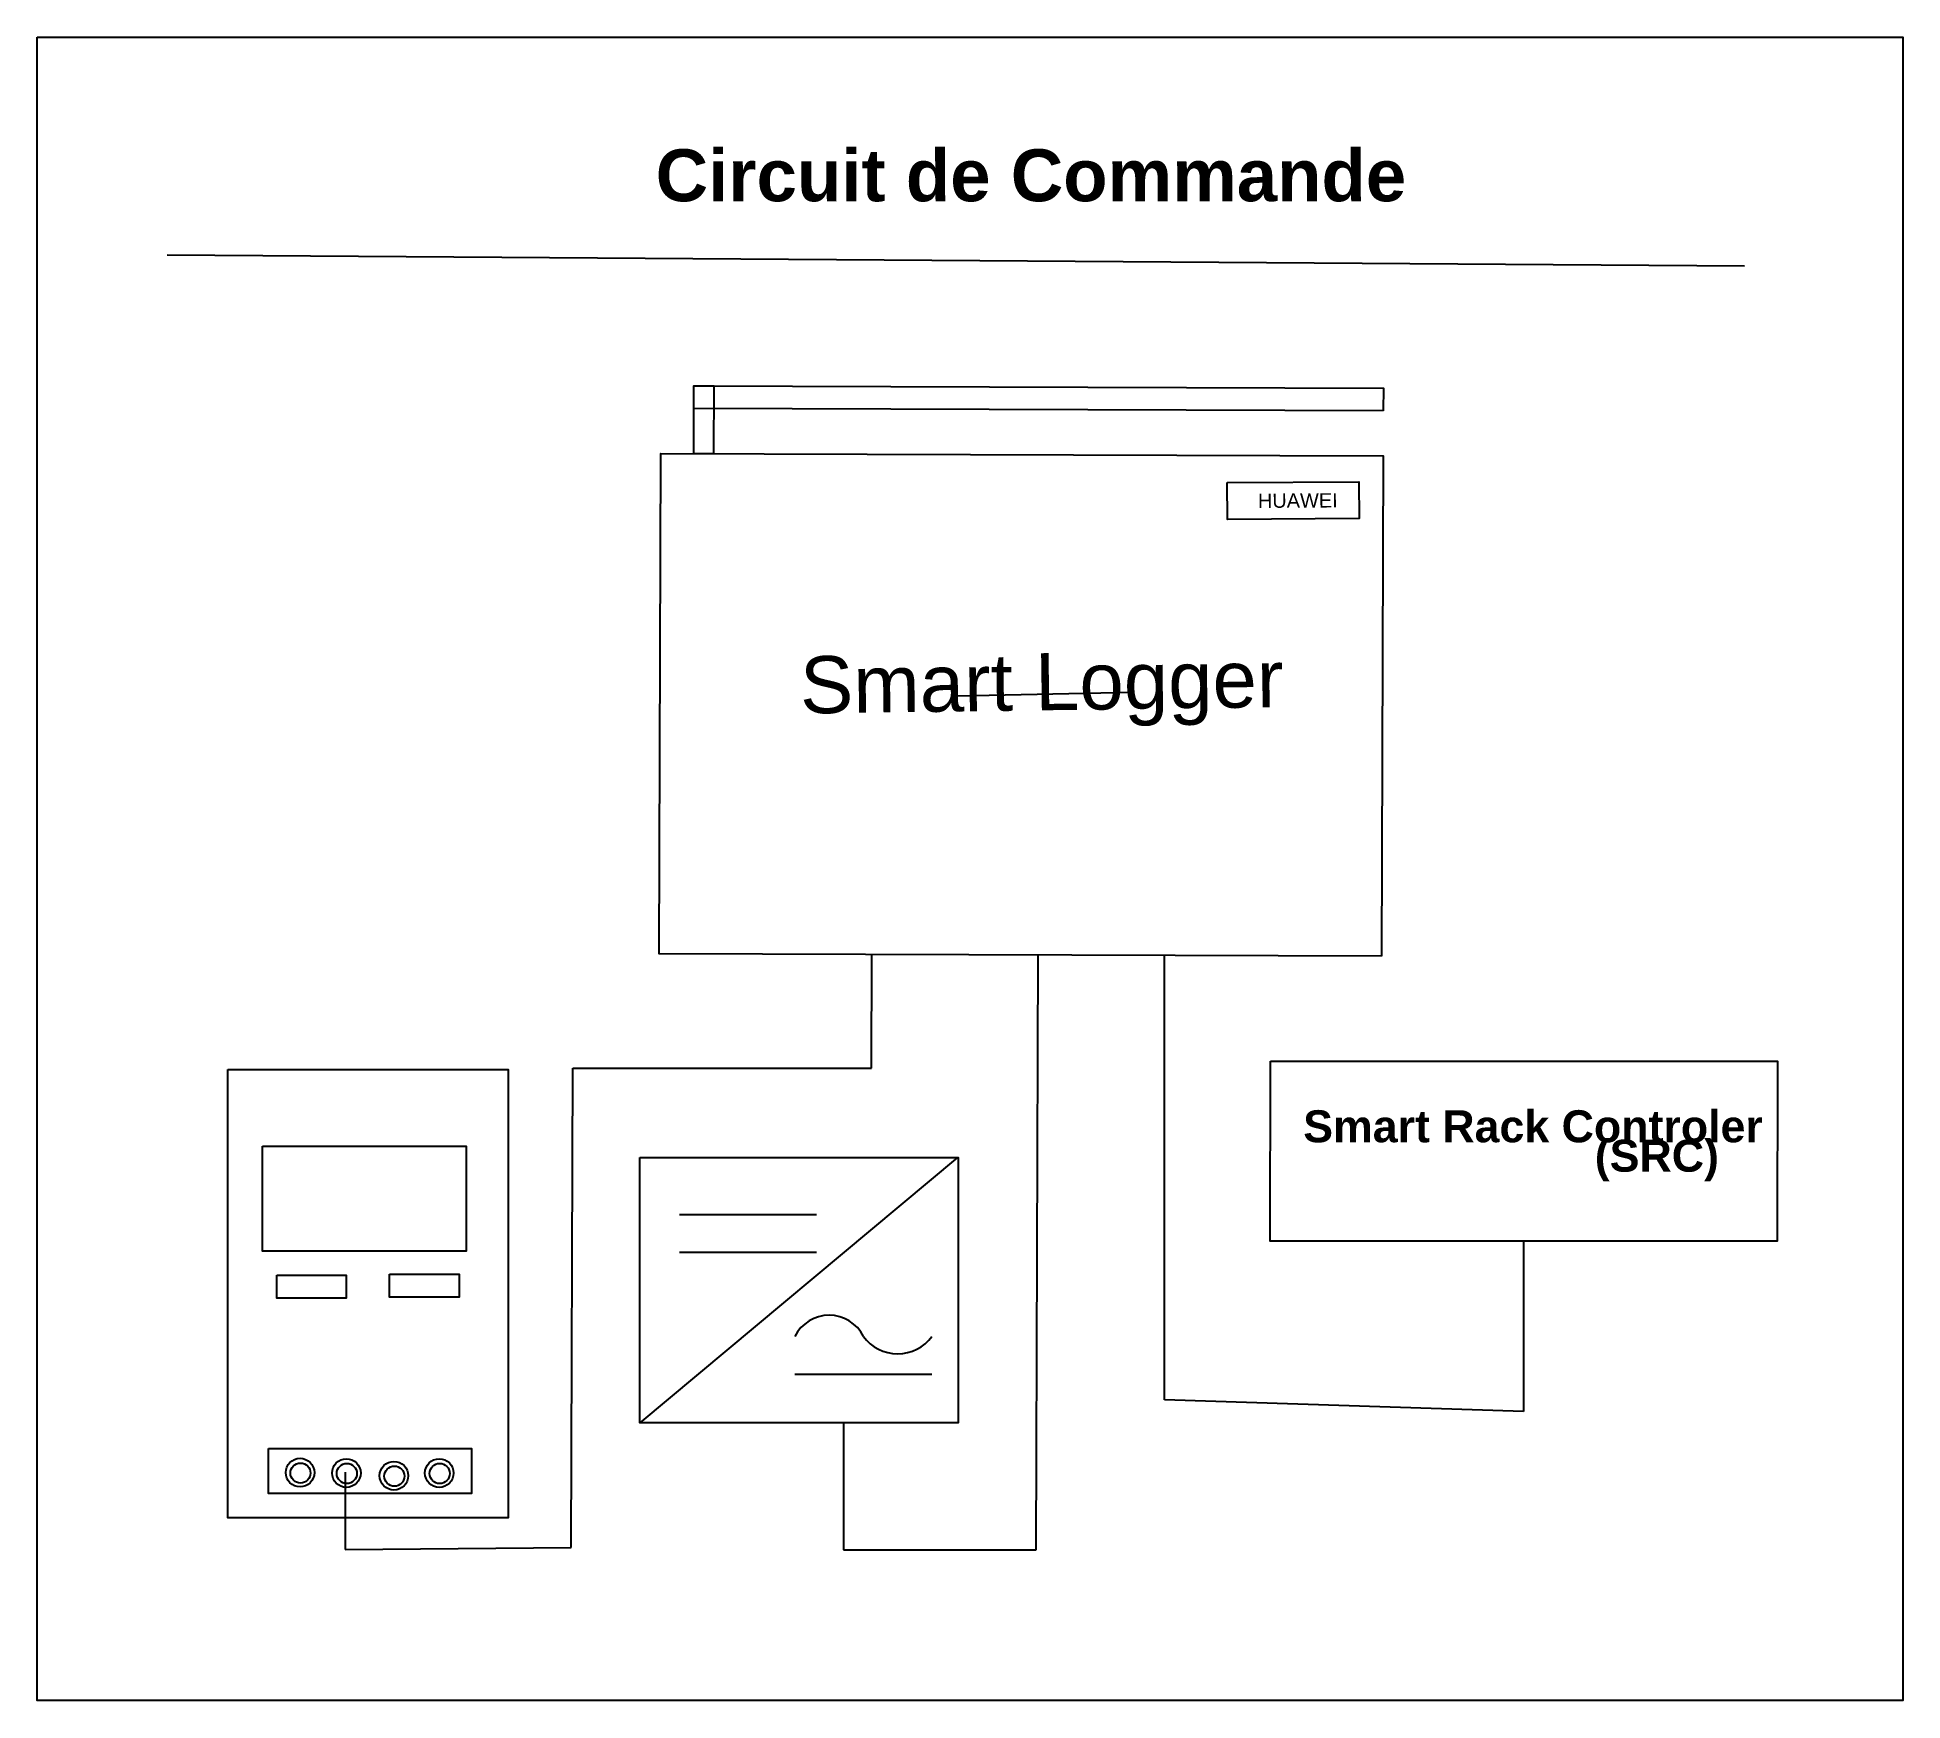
# Model space of a CAD drawing. Header units: millimetres. Extents: x 614 to 13172, y 252 to 11449.
import ezdxf

# ---------------------------------------------------------------- set-up
doc = ezdxf.new("R2010")
doc.units = ezdxf.units.MM
doc.styles.get("Standard").update_dxf_attribs({"font": 'arial.ttf'})

msp = doc.modelspace()

# ---------------------------------------------------------------- linework, layer by layer
for p, q in [((1488, 9985), (12108, 9910)), ((6806, 7015), (7989, 7040)), ((6230, 4509), (6233, 5274)), ((7338, 1267), (7351, 5271)), ((8202, 2276), (8202, 5268)), ((4209, 1283), (4219, 4509)), ((4219, 4509), (6230, 4509)), ((6809, 3908), (4670, 2121)), ((4937, 3524), (5860, 3524)), ((4937, 3270), (5860, 3270)), ((10620, 3344), (10620, 2198)), ((5714, 2450), (6637, 2450)), ((10620, 2198), (8202, 2276)), ((6042, 2121), (6042, 1267)), ((2687, 1791), (2687, 1270)), ((2687, 1270), (4209, 1283)), ((6042, 1267), (7338, 1267))]:
    msp.add_line(p, q)
for points in [[(614, 11449), (13172, 11449), (13172, 252), (614, 252)], [(5034, 9102), (5168, 9102), (5167, 8646), (5033, 8647)], [(9675, 8935), (5034, 8950), (5034, 9102), (9676, 9087)], [(9663, 5263), (4801, 5279), (4812, 8648), (9674, 8632)], [(8625, 8451), (9511, 8456), (9513, 8210), (8626, 8204)], [(8915, 4556), (12328, 4556), (12327, 3344), (8913, 3344)], [(1896, 4500), (3783, 4500), (3783, 1483), (1896, 1483)], [(2130, 3985), (3502, 3985), (3502, 3278), (2130, 3278)], [(4670, 3908), (6813, 3908), (6813, 2121), (4670, 2121)], [(2226, 3116), (2694, 3116), (2694, 2962), (2226, 2962)], [(2986, 3123), (3455, 3123), (3455, 2969), (2986, 2969)], [(2170, 1950), (3537, 1950), (3537, 1646), (2170, 1646)]]:
    msp.add_lwpolyline(points, close=True)
for centre, radius in [((2383, 1787), 96.4), ((2386, 1784), 67.6), ((2695, 1784), 96.4), ((2698, 1781), 67.6), ((3015, 1766), 96.4), ((3018, 1763), 67.6), ((3320, 1784), 96.4), ((3323, 1781), 67.6)]:
    msp.add_circle(centre, radius)
for centre, radius, start, end in [((5945, 2587), 259, 26.8934, 153.1066), ((6406, 2873), 286, 216.2131, 323.7869)]:
    msp.add_arc(centre, radius, start, end)

# ---------------------------------------------------------------- texts
at = {"attachment_point": 1}
for s, width, gutter_width, insert, char_height in [('{\\fArial|b1|i0|c0|p34;Circuit de Commande  }', 5063.54, 12.5, (4777, 10695), 350), ('{\\fArial|b1|i0|c0|p34;Smart Rack Controler }', 3039.2, 26.9, (9136, 4226), 215.47), ('{\\fArial|b1|i0|c0|p34;(SRC)}', 856.89, 26.9, (11099, 4028), 215.47)]:
    msp.add_mtext_dynamic_manual_height_columns(s, width=width, gutter_width=gutter_width, heights=[0], dxfattribs=dict(at, insert=insert, char_height=char_height))
for s, width, insert, char_height, rotation in [('HUAWEI', 184.87, (8831, 8377), 96.1, 0.3427), ('Smart Logger ', 3543.81, (5746, 7281), 384.55, 0.7707)]:
    msp.add_mtext_dynamic_manual_height_columns(s, width=width, gutter_width=48.1, heights=[0], dxfattribs=dict(at, insert=insert, char_height=char_height, rotation=rotation))

doc.saveas('drawing.dxf')
